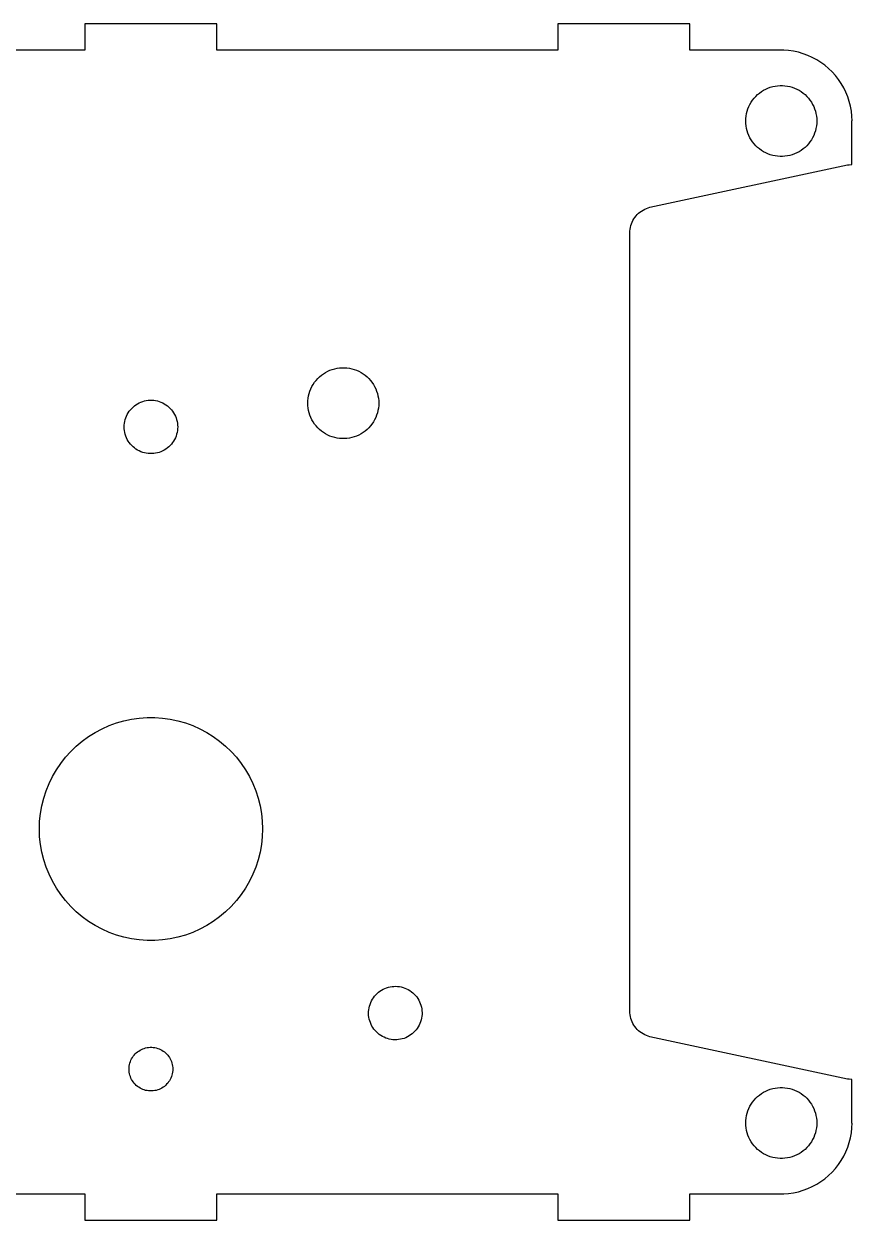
# Model space of a CAD drawing. Header units: metres. Extents: x -97 to 80, y -93 to 43.
# Drawn here: x -14.5 to 80.2, y -93.5 to 43.4 of the extents above; entities that cross this region are included whole.
import ezdxf

# ---------------------------------------------------------------- set-up
doc = ezdxf.new("R2010")
doc.units = ezdxf.units.M

msp = doc.modelspace()

# ---------------------------------------------------------------- linework, layer by layer
for p, q in [((7.54999, 43.39), (-7.54999, 43.39)), ((-7.54999, 43.39), (-7.54999, 40.3751)), ((7.54999, 40.3751), (7.54999, 43.39)), ((61.625, 43.39), (46.525, 43.39)), ((46.525, 43.39), (46.525, 40.3751)), ((61.625, 40.3751), (61.625, 43.39)), ((-7.54999, 40.3751), (-46.525, 40.3751)), ((46.525, 40.3751), (7.54999, 40.3751)), ((72.3827, 40.3751), (61.625, 40.3751)), ((72.9467, 40.3356), (72.3827, 40.3751)), ((73.5065, 40.2569), (72.9467, 40.3356)), ((74.0596, 40.1394), (73.5065, 40.2569)), ((74.603, 39.9836), (74.0596, 40.1394)), ((75.1343, 39.7902), (74.603, 39.9836)), ((75.6508, 39.5602), (75.1343, 39.7902)), ((76.15, 39.2948), (75.6508, 39.5602)), ((76.6295, 38.9952), (76.15, 39.2948)), ((77.0869, 38.6629), (76.6295, 38.9952)), ((77.52, 38.2995), (77.0869, 38.6629)), ((77.9267, 37.9067), (77.52, 38.2995)), ((78.305, 37.4866), (77.9267, 37.9067)), ((78.653, 37.0411), (78.305, 37.4866)), ((78.9692, 36.5723), (78.653, 37.0411)), ((69.6004, 35.4793), (69.8297, 35.6459)), ((69.8297, 35.6459), (70.07, 35.7961)), ((70.07, 35.7961), (70.3202, 35.9291)), ((70.3202, 35.9291), (70.5791, 36.0444)), ((70.5791, 36.0444), (70.8454, 36.1413)), ((70.8454, 36.1413), (71.1178, 36.2194)), ((71.1178, 36.2194), (71.395, 36.2783)), ((71.395, 36.2783), (71.6756, 36.3177)), ((71.6756, 36.3177), (71.9583, 36.3375)), ((71.9583, 36.3375), (72.2417, 36.3375)), ((72.2417, 36.3375), (72.5244, 36.3177)), ((72.5244, 36.3177), (72.805, 36.2783)), ((72.805, 36.2783), (73.0822, 36.2194)), ((73.0822, 36.2194), (73.3546, 36.1413)), ((73.3546, 36.1413), (73.6209, 36.0444)), ((73.6209, 36.0444), (73.8798, 35.9291)), ((73.8798, 35.9291), (74.13, 35.7961)), ((74.13, 35.7961), (74.3703, 35.6459)), ((74.3703, 35.6459), (74.5996, 35.4793)), ((79.2519, 36.0827), (78.9692, 36.5723)), ((79.4997, 35.5746), (79.2519, 36.0827)), ((68.5152, 34.1861), (68.6569, 34.4315)), ((68.6569, 34.4315), (68.8154, 34.6664)), ((68.8154, 34.6664), (68.9899, 34.8897)), ((68.9899, 34.8897), (69.1795, 35.1003)), ((69.1795, 35.1003), (69.3833, 35.2972)), ((69.3833, 35.2972), (69.6004, 35.4793)), ((74.5996, 35.4793), (74.8167, 35.2972)), ((74.8167, 35.2972), (75.0205, 35.1003)), ((75.0205, 35.1003), (75.2101, 34.8897)), ((75.2101, 34.8897), (75.3846, 34.6664)), ((75.3846, 34.6664), (75.5431, 34.4315)), ((75.5431, 34.4315), (75.6848, 34.1861)), ((79.7115, 35.0504), (79.4997, 35.5746)), ((79.8862, 34.5126), (79.7115, 35.0504)), ((80.023, 33.9641), (79.8862, 34.5126)), ((68.0795, 32.845), (68.1287, 33.1241)), ((68.1287, 33.1241), (68.1973, 33.3991)), ((68.1973, 33.3991), (68.2849, 33.6686)), ((68.2849, 33.6686), (68.391, 33.9314)), ((68.391, 33.9314), (68.5152, 34.1861)), ((75.6848, 34.1861), (75.809, 33.9314)), ((75.809, 33.9314), (75.9151, 33.6686)), ((75.9151, 33.6686), (76.0027, 33.3991)), ((76.0027, 33.3991), (76.0713, 33.1241)), ((76.0713, 33.1241), (76.1205, 32.845)), ((80.1212, 33.4073), (80.023, 33.9641)), ((80.1803, 32.845), (80.1212, 33.4073)), ((68.04, 32.28), (68.0499, 32.5632)), ((68.0499, 31.9968), (68.04, 32.28)), ((68.0499, 32.5632), (68.0795, 32.845)), ((68.0795, 31.715), (68.0499, 31.9968)), ((68.1287, 31.4359), (68.0795, 31.715)), ((76.1205, 31.715), (76.0713, 31.4359)), ((76.1205, 32.845), (76.1501, 32.5632)), ((76.1501, 31.9968), (76.1205, 31.715)), ((76.1501, 32.5632), (76.16, 32.28)), ((76.16, 32.28), (76.1501, 31.9968)), ((80.18, 27.2982), (80.18, 32.3)), ((80.18, 32.3), (80.1993, 32.3)), ((80.1993, 32.3), (80.1803, 32.845)), ((68.1973, 31.1609), (68.1287, 31.4359)), ((68.2849, 30.8914), (68.1973, 31.1609)), ((68.391, 30.6286), (68.2849, 30.8914)), ((68.5152, 30.3739), (68.391, 30.6286)), ((68.6569, 30.1285), (68.5152, 30.3739)), ((68.8154, 29.8936), (68.6569, 30.1285)), ((75.5431, 30.1285), (75.3846, 29.8936)), ((75.6848, 30.3739), (75.5431, 30.1285)), ((75.809, 30.6286), (75.6848, 30.3739)), ((75.9151, 30.8914), (75.809, 30.6286)), ((76.0027, 31.1609), (75.9151, 30.8914)), ((76.0713, 31.4359), (76.0027, 31.1609)), ((68.9899, 29.6703), (68.8154, 29.8936)), ((69.1795, 29.4597), (68.9899, 29.6703)), ((69.3833, 29.2628), (69.1795, 29.4597)), ((69.6004, 29.0807), (69.3833, 29.2628)), ((69.8297, 28.9141), (69.6004, 29.0807)), ((70.07, 28.7639), (69.8297, 28.9141)), ((70.3202, 28.6309), (70.07, 28.7639)), ((74.13, 28.7639), (73.8798, 28.6309)), ((74.3703, 28.9141), (74.13, 28.7639)), ((74.5996, 29.0807), (74.3703, 28.9141)), ((74.8167, 29.2628), (74.5996, 29.0807)), ((75.0205, 29.4597), (74.8167, 29.2628)), ((75.2101, 29.6703), (75.0205, 29.4597)), ((75.3846, 29.8936), (75.2101, 29.6703)), ((70.5791, 28.5156), (70.3202, 28.6309)), ((70.8454, 28.4187), (70.5791, 28.5156)), ((71.1178, 28.3406), (70.8454, 28.4187)), ((71.395, 28.2817), (71.1178, 28.3406)), ((71.6756, 28.2422), (71.395, 28.2817)), ((71.9583, 28.2225), (71.6756, 28.2422)), ((72.2417, 28.2225), (71.9583, 28.2225)), ((72.5244, 28.2422), (72.2417, 28.2225)), ((72.805, 28.2817), (72.5244, 28.2422)), ((73.0822, 28.3406), (72.805, 28.2817)), ((73.3546, 28.4187), (73.0822, 28.3406)), ((73.6209, 28.5156), (73.3546, 28.4187)), ((73.8798, 28.6309), (73.6209, 28.5156)), ((57.0694, 22.4103), (79.6756, 27.2541)), ((79.6756, 27.2541), (79.8843, 27.2834)), ((79.8843, 27.2834), (80.0946, 27.2982)), ((80.0946, 27.2982), (80.18, 27.2982)), ((55.9407, 21.8598), (56.1112, 21.9837)), ((56.1112, 21.9837), (56.29, 22.0954)), ((56.29, 22.0954), (56.4761, 22.1944)), ((56.4761, 22.1944), (56.6687, 22.2801)), ((56.6687, 22.2801), (56.8668, 22.3522)), ((56.8668, 22.3522), (57.0694, 22.4103)), ((54.9621, 20.5129), (55.0411, 20.7083)), ((55.0411, 20.7083), (55.1335, 20.8978)), ((55.1335, 20.8978), (55.2389, 21.0804)), ((55.2389, 21.0804), (55.3568, 21.2551)), ((55.3568, 21.2551), (55.4865, 21.4212)), ((55.4865, 21.4212), (55.6276, 21.5779)), ((55.6276, 21.5779), (55.7792, 21.7243)), ((55.7792, 21.7243), (55.9407, 21.8598)), ((54.78, 19.48), (54.7874, 19.6907)), ((54.78, -69.56), (54.78, 19.48)), ((54.7874, 19.6907), (54.8094, 19.9003)), ((54.8094, 19.9003), (54.846, 20.1079)), ((54.846, 20.1079), (54.897, 20.3124)), ((54.897, 20.3124), (54.9621, 20.5129)), ((18.8898, 2.60971), (19.0795, 2.82031)), ((19.0795, 2.82031), (19.2833, 3.01717)), ((19.2833, 3.01717), (19.5004, 3.19931)), ((19.5004, 3.19931), (19.7297, 3.36589)), ((19.7297, 3.36589), (19.97, 3.51605)), ((19.97, 3.51605), (20.2202, 3.64909)), ((20.2202, 3.64909), (20.4791, 3.76436)), ((20.4791, 3.76436), (20.7454, 3.86128)), ((20.7454, 3.86128), (21.0178, 3.93939)), ((21.0178, 3.93939), (21.295, 3.99831)), ((21.295, 3.99831), (21.5756, 4.03775)), ((21.5756, 4.03775), (21.8583, 4.05753)), ((21.8583, 4.05753), (22.1417, 4.05753)), ((22.1417, 4.05753), (22.4244, 4.03775)), ((22.4244, 4.03775), (22.705, 3.99831)), ((22.705, 3.99831), (22.9822, 3.93939)), ((22.9822, 3.93939), (23.2546, 3.86128)), ((23.2546, 3.86128), (23.5209, 3.76436)), ((23.5209, 3.76436), (23.7798, 3.64909)), ((23.7798, 3.64909), (24.03, 3.51605)), ((24.03, 3.51605), (24.2703, 3.36589)), ((24.2703, 3.36589), (24.4996, 3.19931)), ((24.4996, 3.19931), (24.7167, 3.01717)), ((24.7167, 3.01717), (24.9205, 2.82031)), ((24.9205, 2.82031), (25.1101, 2.60971)), ((18.0973, 1.11908), (18.1848, 1.3886)), ((18.1848, 1.3886), (18.291, 1.65134)), ((18.291, 1.65134), (18.4152, 1.90605)), ((18.4152, 1.90605), (18.5569, 2.15146)), ((18.5569, 2.15146), (18.7154, 2.3864)), ((18.7154, 2.3864), (18.8898, 2.60971)), ((25.1101, 2.60971), (25.2846, 2.3864)), ((25.2846, 2.3864), (25.4431, 2.15146)), ((25.4431, 2.15146), (25.5848, 1.90605)), ((25.5848, 1.90605), (25.709, 1.65134)), ((25.709, 1.65134), (25.8151, 1.3886)), ((25.8151, 1.3886), (25.9027, 1.11908)), ((-1.53, -0.069961), (-1.34142, 0.030304)), ((-1.34142, 0.030304), (-1.14629, 0.117172)), ((-1.14629, 0.117172), (-0.945587, 0.190231)), ((-0.945587, 0.190231), (-0.74028, 0.2491)), ((-0.74028, 0.2491), (-0.531357, 0.293503)), ((-0.531357, 0.293503), (-0.319855, 0.323227)), ((-0.319855, 0.323227), (-0.106781, 0.338135)), ((-0.106781, 0.338135), (0.106781, 0.338135)), ((0.106781, 0.338135), (0.319855, 0.323227)), ((0.319855, 0.323227), (0.531357, 0.293503)), ((0.531357, 0.293503), (0.74028, 0.2491)), ((0.74028, 0.2491), (0.945587, 0.190231)), ((0.945587, 0.190231), (1.14629, 0.117172)), ((1.14629, 0.117172), (1.34142, 0.030304)), ((1.34142, 0.030304), (1.53, -0.069961)), ((17.94, 0), (17.9499, 0.283203)), ((17.9499, -0.283203), (17.94, 0)), ((17.9499, 0.283203), (17.9795, 0.565033)), ((17.9795, 0.565033), (18.0287, 0.844116)), ((18.0287, 0.844116), (18.0973, 1.11908)), ((25.9027, 1.11908), (25.9713, 0.844116)), ((25.9713, 0.844116), (26.0205, 0.565033)), ((26.0205, 0.565033), (26.0501, 0.283203)), ((26.0501, 0.283203), (26.06, 0)), ((26.06, 0), (26.0501, -0.283203)), ((-2.79544, -1.47537), (-2.70181, -1.28342)), ((-2.70181, -1.28342), (-2.59502, -1.09843)), ((-2.59502, -1.09843), (-2.47559, -0.921371)), ((-2.47559, -0.921371), (-2.34409, -0.753067)), ((-2.34409, -0.753067), (-2.20117, -0.594345)), ((-2.20117, -0.594345), (-2.04753, -0.445969)), ((-2.04753, -0.445969), (-1.88391, -0.308685)), ((-1.88391, -0.308685), (-1.71112, -0.183136)), ((-1.71112, -0.183136), (-1.53, -0.069961)), ((1.53, -0.069961), (1.71112, -0.183136)), ((1.71112, -0.183136), (1.88391, -0.308685)), ((1.88391, -0.308685), (2.04753, -0.445969)), ((2.04753, -0.445969), (2.20117, -0.594345)), ((2.20117, -0.594345), (2.34409, -0.753067)), ((2.34409, -0.753067), (2.47559, -0.921371)), ((2.47559, -0.921371), (2.59502, -1.09843)), ((2.59502, -1.09843), (2.70181, -1.28342)), ((2.70181, -1.28342), (2.79544, -1.47537)), ((17.9795, -0.565033), (17.9499, -0.283203)), ((18.0287, -0.844116), (17.9795, -0.565033)), ((18.0973, -1.11908), (18.0287, -0.844116)), ((18.1848, -1.3886), (18.0973, -1.11908)), ((25.9027, -1.11908), (25.8151, -1.3886)), ((25.9713, -0.844116), (25.9027, -1.11908)), ((26.0205, -0.565033), (25.9713, -0.844116)), ((26.0501, -0.283203), (26.0205, -0.565033)), ((-3.06, -2.71999), (-3.05254, -2.50653)), ((-3.05254, -2.93344), (-3.06, -2.71999)), ((-3.05254, -2.50653), (-3.03021, -2.29413)), ((-3.03021, -2.29413), (-2.99312, -2.08379)), ((-2.99312, -2.08379), (-2.94145, -1.87654)), ((-2.94145, -1.87654), (-2.87546, -1.67342)), ((-2.87546, -1.67342), (-2.79544, -1.47537)), ((2.79544, -1.47537), (2.87546, -1.67342)), ((2.87546, -1.67342), (2.94145, -1.87654)), ((2.94145, -1.87654), (2.99312, -2.08379)), ((2.99312, -2.08379), (3.03021, -2.29413)), ((3.03021, -2.29413), (3.05254, -2.50653)), ((3.05254, -2.50653), (3.06, -2.71999)), ((3.06, -2.71999), (3.05254, -2.93344)), ((18.291, -1.65134), (18.1848, -1.3886)), ((18.4152, -1.90605), (18.291, -1.65134)), ((18.5569, -2.15146), (18.4152, -1.90605)), ((18.7154, -2.3864), (18.5569, -2.15146)), ((18.8898, -2.60971), (18.7154, -2.3864)), ((19.0795, -2.82031), (18.8898, -2.60971)), ((25.1101, -2.60971), (24.9205, -2.82031)), ((25.2846, -2.3864), (25.1101, -2.60971)), ((25.4431, -2.15146), (25.2846, -2.3864)), ((25.5848, -1.90605), (25.4431, -2.15146)), ((25.709, -1.65134), (25.5848, -1.90605)), ((25.8151, -1.3886), (25.709, -1.65134)), ((-3.03021, -3.14586), (-3.05254, -2.93344)), ((-2.99312, -3.3562), (-3.03021, -3.14586)), ((-2.94145, -3.56345), (-2.99312, -3.3562)), ((-2.87546, -3.76657), (-2.94145, -3.56345)), ((-2.79544, -3.9646), (-2.87546, -3.76657)), ((-2.70181, -4.15657), (-2.79544, -3.9646)), ((2.79544, -3.9646), (2.70181, -4.15657)), ((2.87546, -3.76657), (2.79544, -3.9646)), ((2.94145, -3.56345), (2.87546, -3.76657)), ((2.99312, -3.3562), (2.94145, -3.56345)), ((3.03021, -3.14586), (2.99312, -3.3562)), ((3.05254, -2.93344), (3.03021, -3.14586)), ((19.2833, -3.01717), (19.0795, -2.82031)), ((19.5004, -3.19931), (19.2833, -3.01717)), ((19.7297, -3.36589), (19.5004, -3.19931)), ((19.97, -3.51605), (19.7297, -3.36589)), ((20.2202, -3.64909), (19.97, -3.51605)), ((20.4791, -3.76436), (20.2202, -3.64909)), ((20.7454, -3.86128), (20.4791, -3.76436)), ((21.0178, -3.93939), (20.7454, -3.86128)), ((21.295, -3.99831), (21.0178, -3.93939)), ((21.5756, -4.03775), (21.295, -3.99831)), ((21.8583, -4.05753), (21.5756, -4.03775)), ((22.1417, -4.05753), (21.8583, -4.05753)), ((22.4244, -4.03775), (22.1417, -4.05753)), ((22.705, -3.99831), (22.4244, -4.03775)), ((22.9822, -3.93939), (22.705, -3.99831)), ((23.2546, -3.86128), (22.9822, -3.93939)), ((23.5209, -3.76436), (23.2546, -3.86128)), ((23.7798, -3.64909), (23.5209, -3.76436)), ((24.03, -3.51605), (23.7798, -3.64909)), ((24.2703, -3.36589), (24.03, -3.51605)), ((24.4996, -3.19931), (24.2703, -3.36589)), ((24.7167, -3.01717), (24.4996, -3.19931)), ((24.9205, -2.82031), (24.7167, -3.01717)), ((-2.59502, -4.34154), (-2.70181, -4.15657)), ((-2.47559, -4.51862), (-2.59502, -4.34154)), ((-2.34409, -4.68692), (-2.47559, -4.51862)), ((-2.20117, -4.84564), (-2.34409, -4.68692)), ((-2.04753, -4.99402), (-2.20117, -4.84564)), ((-1.88391, -5.1313), (-2.04753, -4.99402)), ((-1.71112, -5.25685), (-1.88391, -5.1313)), ((-1.53, -5.37003), (-1.71112, -5.25685)), ((-1.34142, -5.47031), (-1.53, -5.37003)), ((-1.14629, -5.55717), (-1.34142, -5.47031)), ((1.34142, -5.47031), (1.14629, -5.55717)), ((1.53, -5.37003), (1.34142, -5.47031)), ((1.71112, -5.25685), (1.53, -5.37003)), ((1.88391, -5.1313), (1.71112, -5.25685)), ((2.04753, -4.99402), (1.88391, -5.1313)), ((2.20117, -4.84564), (2.04753, -4.99402)), ((2.34409, -4.68692), (2.20117, -4.84564)), ((2.47559, -4.51862), (2.34409, -4.68692)), ((2.59502, -4.34154), (2.47559, -4.51862)), ((2.70181, -4.15657), (2.59502, -4.34154)), ((-0.945587, -5.63022), (-1.14629, -5.55717)), ((-0.74028, -5.6891), (-0.945587, -5.63022)), ((-0.531357, -5.73351), (-0.74028, -5.6891)), ((-0.319855, -5.76323), (-0.531357, -5.73351)), ((-0.106781, -5.77812), (-0.319855, -5.76323)), ((0.106781, -5.77812), (-0.106781, -5.77812)), ((0.319855, -5.76323), (0.106781, -5.77812)), ((0.531357, -5.73351), (0.319855, -5.76323)), ((0.74028, -5.6891), (0.531357, -5.73351)), ((0.945587, -5.63022), (0.74028, -5.6891)), ((1.14629, -5.55717), (0.945587, -5.63022)), ((-5.59361, -37.2514), (-4.77997, -36.8891)), ((-4.77997, -36.8891), (-3.94305, -36.5845)), ((-3.94305, -36.5845), (-3.08691, -36.339)), ((-3.08691, -36.339), (-2.21574, -36.1539)), ((-2.21574, -36.1539), (-1.33377, -36.0299)), ((-1.33377, -36.0299), (-0.445312, -35.9678)), ((-0.445312, -35.9678), (0.445312, -35.9678)), ((0.445312, -35.9678), (1.33377, -36.0299)), ((1.33377, -36.0299), (2.21574, -36.1539)), ((2.21574, -36.1539), (3.08691, -36.339)), ((3.08691, -36.339), (3.94305, -36.5845)), ((3.94305, -36.5845), (4.77997, -36.8891)), ((4.77997, -36.8891), (5.59361, -37.2514)), ((-7.85583, -38.665), (-7.1353, -38.1415)), ((-7.1353, -38.1415), (-6.37999, -37.6695)), ((-6.37999, -37.6695), (-5.59361, -37.2514)), ((5.59361, -37.2514), (6.37999, -37.6695)), ((6.37999, -37.6695), (7.1353, -38.1415)), ((7.1353, -38.1415), (7.85583, -38.665)), ((-9.17877, -39.8562), (-8.5381, -39.2375)), ((-8.5381, -39.2375), (-7.85583, -38.665)), ((7.85583, -38.665), (8.5381, -39.2375)), ((8.5381, -39.2375), (9.17877, -39.8562)), ((-10.323, -41.2198), (-9.77472, -40.518)), ((-9.77472, -40.518), (-9.17877, -39.8562)), ((9.17877, -39.8562), (9.77472, -40.518)), ((9.77472, -40.518), (10.323, -41.2198)), ((-11.2664, -42.7295), (-10.8211, -41.9582)), ((-10.8211, -41.9582), (-10.323, -41.2198)), ((10.323, -41.2198), (10.8211, -41.9582)), ((10.8211, -41.9582), (11.2664, -42.7295)), ((-11.9905, -44.3558), (-11.6568, -43.53)), ((-11.6568, -43.53), (-11.2664, -42.7295)), ((11.2664, -42.7295), (11.6568, -43.53)), ((11.6568, -43.53), (11.9905, -44.3558)), ((-12.2657, -45.2029), (-11.9905, -44.3558)), ((11.9905, -44.3558), (12.2657, -45.2029)), ((-12.6358, -46.9442), (-12.4812, -46.067)), ((-12.4812, -46.067), (-12.2657, -45.2029)), ((12.2657, -45.2029), (12.4812, -46.067)), ((12.4812, -46.067), (12.6358, -46.9442)), ((-12.76, -48.72), (-12.7289, -47.8299)), ((-12.7289, -47.8299), (-12.6358, -46.9442)), ((12.6358, -46.9442), (12.7289, -47.8299)), ((12.7289, -47.8299), (12.76, -48.72)), ((-12.7289, -49.6101), (-12.76, -48.72)), ((12.76, -48.72), (12.7289, -49.6101)), ((-12.6358, -50.4958), (-12.7289, -49.6101)), ((-12.4812, -51.3729), (-12.6358, -50.4958)), ((12.6358, -50.4958), (12.4812, -51.3729)), ((12.7289, -49.6101), (12.6358, -50.4958)), ((-12.2657, -52.2371), (-12.4812, -51.3729)), ((12.4812, -51.3729), (12.2657, -52.2371)), ((-11.9905, -53.0842), (-12.2657, -52.2371)), ((-11.6568, -53.91), (-11.9905, -53.0842)), ((11.9905, -53.0842), (11.6568, -53.91)), ((12.2657, -52.2371), (11.9905, -53.0842)), ((-11.2664, -54.7104), (-11.6568, -53.91)), ((-10.8211, -55.4818), (-11.2664, -54.7104)), ((11.2664, -54.7104), (10.8211, -55.4818)), ((11.6568, -53.91), (11.2664, -54.7104)), ((-10.323, -56.2201), (-10.8211, -55.4818)), ((10.8211, -55.4818), (10.323, -56.2201)), ((-9.77472, -56.922), (-10.323, -56.2201)), ((-9.17877, -57.5838), (-9.77472, -56.922)), ((9.77472, -56.922), (9.17877, -57.5838)), ((10.323, -56.2201), (9.77472, -56.922)), ((-8.5381, -58.2025), (-9.17877, -57.5838)), ((-7.85583, -58.775), (-8.5381, -58.2025)), ((-7.1353, -59.2985), (-7.85583, -58.775)), ((7.85583, -58.775), (7.1353, -59.2985)), ((8.5381, -58.2025), (7.85583, -58.775)), ((9.17877, -57.5838), (8.5381, -58.2025)), ((-6.37999, -59.7705), (-7.1353, -59.2985)), ((-5.59361, -60.1886), (-6.37999, -59.7705)), ((-4.77997, -60.5509), (-5.59361, -60.1886)), ((5.59361, -60.1886), (4.77997, -60.5509)), ((6.37999, -59.7705), (5.59361, -60.1886)), ((7.1353, -59.2985), (6.37999, -59.7705)), ((-3.94305, -60.8555), (-4.77997, -60.5509)), ((-3.08691, -61.101), (-3.94305, -60.8555)), ((-2.21574, -61.2861), (-3.08691, -61.101)), ((-1.33377, -61.4101), (-2.21574, -61.2861)), ((-0.445312, -61.4722), (-1.33377, -61.4101)), ((0.445312, -61.4722), (-0.445312, -61.4722)), ((1.33377, -61.4101), (0.445312, -61.4722)), ((2.21574, -61.2861), (1.33377, -61.4101)), ((3.08691, -61.101), (2.21574, -61.2861)), ((3.94305, -60.8555), (3.08691, -61.101)), ((4.77997, -60.5509), (3.94305, -60.8555)), ((26.3762, -67.1606), (26.563, -67.057)), ((26.563, -67.057), (26.7566, -66.9668)), ((26.7566, -66.9668), (26.956, -66.8902)), ((26.956, -66.8902), (27.1602, -66.8278)), ((27.1602, -66.8278), (27.3684, -66.7797)), ((27.3684, -66.7797), (27.5793, -66.7463)), ((27.5793, -66.7463), (27.7921, -66.7277)), ((27.7921, -66.7277), (28.0056, -66.724)), ((28.0056, -66.724), (28.2189, -66.7352)), ((28.2189, -66.7352), (28.4309, -66.7612)), ((28.4309, -66.7612), (28.6406, -66.802)), ((28.6406, -66.802), (28.8469, -66.8572)), ((28.8469, -66.8572), (29.0488, -66.9268)), ((29.0488, -66.9268), (29.2455, -67.0102)), ((29.2455, -67.0102), (29.4358, -67.1072)), ((25.1355, -68.5879), (25.2258, -68.3943)), ((25.2258, -68.3943), (25.3293, -68.2075)), ((25.3293, -68.2075), (25.4456, -68.0284)), ((25.4456, -68.0284), (25.5742, -67.8578)), ((25.5742, -67.8578), (25.7143, -67.6966)), ((25.7143, -67.6966), (25.8653, -67.5456)), ((25.8653, -67.5456), (26.0265, -67.4055)), ((26.0265, -67.4055), (26.1971, -67.2769)), ((26.1971, -67.2769), (26.3762, -67.1606)), ((29.4358, -67.1072), (29.6188, -67.2172)), ((29.6188, -67.2172), (29.7938, -67.3397)), ((29.7938, -67.3397), (29.9598, -67.4741)), ((29.9598, -67.4741), (30.116, -67.6198)), ((30.116, -67.6198), (30.2616, -67.776)), ((30.2616, -67.776), (30.3961, -67.942)), ((30.3961, -67.942), (30.5186, -68.1169)), ((30.5186, -68.1169), (30.6286, -68.3)), ((30.6286, -68.3), (30.7255, -68.4903)), ((24.8927, -69.8369), (24.8964, -69.6234)), ((24.8964, -69.6234), (24.915, -69.4106)), ((24.915, -69.4106), (24.9485, -69.1996)), ((24.9485, -69.1996), (24.9965, -68.9915)), ((24.9965, -68.9915), (25.0589, -68.7873)), ((25.0589, -68.7873), (25.1355, -68.5879)), ((30.7255, -68.4903), (30.809, -68.6869)), ((30.809, -68.6869), (30.8785, -68.8889)), ((30.8785, -68.8889), (30.9338, -69.0952)), ((30.9338, -69.0952), (30.9746, -69.3048)), ((30.9746, -69.3048), (31.0006, -69.5168)), ((31.0006, -69.5168), (31.0118, -69.7301)), ((31.0118, -69.7301), (31.008, -69.9437)), ((54.7874, -69.7707), (54.78, -69.56)), ((54.8094, -69.9803), (54.7874, -69.7707)), ((24.9039, -70.0502), (24.8927, -69.8369)), ((24.9299, -70.2622), (24.9039, -70.0502)), ((24.9707, -70.4719), (24.9299, -70.2622)), ((25.0259, -70.6782), (24.9707, -70.4719)), ((25.0955, -70.8801), (25.0259, -70.6782)), ((25.1789, -71.0767), (25.0955, -70.8801)), ((25.2759, -71.267), (25.1789, -71.0767)), ((30.769, -70.9792), (30.6787, -71.1727)), ((30.8455, -70.7798), (30.769, -70.9792)), ((30.908, -70.5755), (30.8455, -70.7798)), ((30.956, -70.3674), (30.908, -70.5755)), ((30.9894, -70.1564), (30.956, -70.3674)), ((31.008, -69.9437), (30.9894, -70.1564)), ((54.846, -70.1879), (54.8094, -69.9803)), ((54.897, -70.3924), (54.846, -70.1879)), ((54.9621, -70.5929), (54.897, -70.3924)), ((55.0411, -70.7883), (54.9621, -70.5929)), ((55.1335, -70.9778), (55.0411, -70.7883)), ((55.2389, -71.1604), (55.1335, -70.9778)), ((55.3568, -71.3351), (55.2389, -71.1604)), ((25.3859, -71.4501), (25.2759, -71.267)), ((25.5084, -71.6251), (25.3859, -71.4501)), ((25.6428, -71.7911), (25.5084, -71.6251)), ((25.7885, -71.9473), (25.6428, -71.7911)), ((25.9447, -72.0929), (25.7885, -71.9473)), ((26.1107, -72.2273), (25.9447, -72.0929)), ((26.2856, -72.3499), (26.1107, -72.2273)), ((26.4687, -72.4599), (26.2856, -72.3499)), ((26.659, -72.5568), (26.4687, -72.4599)), ((29.3414, -72.51), (29.1479, -72.6003)), ((29.5283, -72.4064), (29.3414, -72.51)), ((29.7074, -72.2901), (29.5283, -72.4064)), ((29.878, -72.1616), (29.7074, -72.2901)), ((30.0392, -72.0215), (29.878, -72.1616)), ((30.1902, -71.8704), (30.0392, -72.0215)), ((30.3303, -71.7092), (30.1902, -71.8704)), ((30.4588, -71.5387), (30.3303, -71.7092)), ((30.5752, -71.3595), (30.4588, -71.5387)), ((30.6787, -71.1727), (30.5752, -71.3595)), ((55.4865, -71.5012), (55.3568, -71.3351)), ((55.6276, -71.6579), (55.4865, -71.5012)), ((55.7792, -71.8043), (55.6276, -71.6579)), ((55.9407, -71.9398), (55.7792, -71.8043)), ((56.1112, -72.0637), (55.9407, -71.9398)), ((56.29, -72.1754), (56.1112, -72.0637)), ((56.4761, -72.2744), (56.29, -72.1754)), ((56.6687, -72.3601), (56.4761, -72.2744)), ((56.8668, -72.4322), (56.6687, -72.3601)), ((57.0694, -72.4903), (56.8668, -72.4322)), ((79.6756, -77.3341), (57.0694, -72.4903)), ((-1.09592, -73.953), (-0.936508, -73.882)), ((-0.936508, -73.882), (-0.772537, -73.8224)), ((-0.772537, -73.8224), (-0.604797, -73.7743)), ((-0.604797, -73.7743), (-0.434113, -73.738)), ((-0.434113, -73.738), (-0.261307, -73.7137)), ((-0.261307, -73.7137), (-0.087235, -73.7015)), ((-0.087235, -73.7015), (0.087235, -73.7015)), ((0.087235, -73.7015), (0.261307, -73.7137)), ((0.261307, -73.7137), (0.434113, -73.738)), ((0.434113, -73.738), (0.604797, -73.7743)), ((0.604797, -73.7743), (0.772537, -73.8224)), ((0.772537, -73.8224), (0.936508, -73.882)), ((0.936508, -73.882), (1.09592, -73.953)), ((26.8556, -72.6403), (26.659, -72.5568)), ((27.0576, -72.7098), (26.8556, -72.6403)), ((27.2639, -72.7651), (27.0576, -72.7098)), ((27.4735, -72.8058), (27.2639, -72.7651)), ((27.6855, -72.8319), (27.4735, -72.8058)), ((27.8988, -72.843), (27.6855, -72.8319)), ((28.1124, -72.8393), (27.8988, -72.843)), ((28.3251, -72.8207), (28.1124, -72.8393)), ((28.5361, -72.7873), (28.3251, -72.8207)), ((28.7442, -72.7393), (28.5361, -72.7873)), ((28.9485, -72.6768), (28.7442, -72.7393)), ((29.1479, -72.6003), (28.9485, -72.6768)), ((-2.34923, -75.3449), (-2.28386, -75.1832)), ((-2.28386, -75.1832), (-2.20737, -75.0263)), ((-2.20737, -75.0263), (-2.12012, -74.8752)), ((-2.12012, -74.8752), (-2.02254, -74.7305)), ((-2.02254, -74.7305), (-1.9151, -74.593)), ((-1.9151, -74.593), (-1.79834, -74.4633)), ((-1.79834, -74.4633), (-1.67282, -74.3421)), ((-1.67282, -74.3421), (-1.53914, -74.23)), ((-1.53914, -74.23), (-1.39798, -74.1274)), ((-1.39798, -74.1274), (-1.24998, -74.0349)), ((-1.24998, -74.0349), (-1.09592, -73.953)), ((1.09592, -73.953), (1.25, -74.0349)), ((1.25, -74.0349), (1.39798, -74.1274)), ((1.39798, -74.1274), (1.53914, -74.23)), ((1.53914, -74.23), (1.67282, -74.3421)), ((1.67282, -74.3421), (1.79834, -74.4633)), ((1.79834, -74.4633), (1.9151, -74.593)), ((1.9151, -74.593), (2.02254, -74.7305)), ((2.02254, -74.7305), (2.12012, -74.8752)), ((2.12012, -74.8752), (2.20737, -75.0263)), ((2.20737, -75.0263), (2.28386, -75.1832)), ((2.28386, -75.1832), (2.34923, -75.3449)), ((-2.5, -76.2), (-2.4939, -76.0256)), ((-2.4939, -76.3744), (-2.5, -76.2)), ((-2.4939, -76.0256), (-2.47566, -75.8521)), ((-2.47566, -76.5479), (-2.4939, -76.3744)), ((-2.47566, -75.8521), (-2.44536, -75.6802)), ((-2.44536, -76.7198), (-2.47566, -76.5479)), ((-2.44536, -75.6802), (-2.40315, -75.5109)), ((-2.40315, -75.5109), (-2.34923, -75.3449)), ((2.34923, -75.3449), (2.40315, -75.5109)), ((2.40315, -75.5109), (2.44536, -75.6802)), ((2.44536, -75.6802), (2.47566, -75.8521)), ((2.47566, -76.5479), (2.44536, -76.7198)), ((2.47566, -75.8521), (2.4939, -76.0256)), ((2.4939, -76.3744), (2.47566, -76.5479)), ((2.4939, -76.0256), (2.5, -76.2)), ((2.5, -76.2), (2.4939, -76.3744)), ((-2.40315, -76.8891), (-2.44536, -76.7198)), ((-2.34923, -77.0551), (-2.40315, -76.8891)), ((-2.28386, -77.2168), (-2.34923, -77.0551)), ((-2.20737, -77.3737), (-2.28386, -77.2168)), ((-2.12012, -77.5248), (-2.20737, -77.3737)), ((-2.02254, -77.6695), (-2.12012, -77.5248)), ((-1.9151, -77.807), (-2.02254, -77.6695)), ((-1.79834, -77.9366), (-1.9151, -77.807)), ((-1.67282, -78.0579), (-1.79834, -77.9366)), ((1.79834, -77.9366), (1.67282, -78.0579)), ((1.9151, -77.807), (1.79834, -77.9366)), ((2.02254, -77.6695), (1.9151, -77.807)), ((2.12012, -77.5248), (2.02254, -77.6695)), ((2.20737, -77.3737), (2.12012, -77.5248)), ((2.28386, -77.2168), (2.20737, -77.3737)), ((2.34923, -77.0551), (2.28386, -77.2168)), ((2.40315, -76.8891), (2.34923, -77.0551)), ((2.44536, -76.7198), (2.40315, -76.8891)), ((79.8843, -77.3634), (79.6756, -77.3341)), ((80.0946, -77.3782), (79.8843, -77.3634)), ((80.18, -77.3782), (80.0946, -77.3782)), ((80.18, -82.38), (80.18, -77.3782)), ((-1.53914, -78.17), (-1.67282, -78.0579)), ((-1.39798, -78.2726), (-1.53914, -78.17)), ((-1.25, -78.3651), (-1.39798, -78.2726)), ((-1.09592, -78.447), (-1.25, -78.3651)), ((-0.936508, -78.518), (-1.09592, -78.447)), ((-0.772537, -78.5776), (-0.936508, -78.518)), ((-0.604797, -78.6257), (-0.772537, -78.5776)), ((-0.434113, -78.662), (-0.604797, -78.6257)), ((-0.261307, -78.6863), (-0.434113, -78.662)), ((-0.087235, -78.6985), (-0.261307, -78.6863)), ((0.087235, -78.6985), (-0.087235, -78.6985)), ((0.261307, -78.6863), (0.087235, -78.6985)), ((0.434113, -78.662), (0.261307, -78.6863)), ((0.604797, -78.6257), (0.434113, -78.662)), ((0.772537, -78.5776), (0.604797, -78.6257)), ((0.936508, -78.518), (0.772537, -78.5776)), ((1.09592, -78.447), (0.936508, -78.518)), ((1.25, -78.3651), (1.09592, -78.447)), ((1.39798, -78.2726), (1.25, -78.3651)), ((1.53914, -78.17), (1.39798, -78.2726)), ((1.67282, -78.0579), (1.53914, -78.17)), ((69.1795, -79.5397), (69.3833, -79.3428)), ((69.3833, -79.3428), (69.6004, -79.1607)), ((69.6004, -79.1607), (69.8297, -78.9941)), ((69.8297, -78.9941), (70.07, -78.8439)), ((70.07, -78.8439), (70.3202, -78.7109)), ((70.3202, -78.7109), (70.5791, -78.5956)), ((70.5791, -78.5956), (70.8454, -78.4987)), ((70.8454, -78.4987), (71.1178, -78.4206)), ((71.1178, -78.4206), (71.395, -78.3617)), ((71.395, -78.3617), (71.6756, -78.3222)), ((71.6756, -78.3222), (71.9583, -78.3025)), ((71.9583, -78.3025), (72.2417, -78.3025)), ((72.2417, -78.3025), (72.5244, -78.3222)), ((72.5244, -78.3222), (72.805, -78.3617)), ((72.805, -78.3617), (73.0822, -78.4206)), ((73.0822, -78.4206), (73.3546, -78.4987)), ((73.3546, -78.4987), (73.6209, -78.5956)), ((73.6209, -78.5956), (73.8798, -78.7109)), ((73.8798, -78.7109), (74.13, -78.8439)), ((74.13, -78.8439), (74.3703, -78.9941)), ((74.3703, -78.9941), (74.5996, -79.1607)), ((74.5996, -79.1607), (74.8167, -79.3428)), ((74.8167, -79.3428), (75.0205, -79.5397)), ((68.2849, -80.9714), (68.391, -80.7086)), ((68.391, -80.7086), (68.5152, -80.4539)), ((68.5152, -80.4539), (68.6569, -80.2085)), ((68.6569, -80.2085), (68.8154, -79.9736)), ((68.8154, -79.9736), (68.9899, -79.7503)), ((68.9899, -79.7503), (69.1795, -79.5397)), ((75.0205, -79.5397), (75.2101, -79.7503)), ((75.2101, -79.7503), (75.3846, -79.9736)), ((75.3846, -79.9736), (75.5431, -80.2085)), ((75.5431, -80.2085), (75.6848, -80.4539)), ((75.6848, -80.4539), (75.809, -80.7086)), ((75.809, -80.7086), (75.9151, -80.9714)), ((68.04, -82.36), (68.0499, -82.0768)), ((68.0499, -82.0768), (68.0795, -81.795)), ((68.0795, -81.795), (68.1287, -81.5159)), ((68.1287, -81.5159), (68.1973, -81.2409)), ((68.1973, -81.2409), (68.2849, -80.9714)), ((75.9151, -80.9714), (76.0027, -81.2409)), ((76.0027, -81.2409), (76.0713, -81.5159)), ((76.0713, -81.5159), (76.1205, -81.795)), ((76.1205, -81.795), (76.1501, -82.0768)), ((76.1501, -82.0768), (76.16, -82.36)), ((68.0499, -82.6432), (68.04, -82.36)), ((68.0795, -82.925), (68.0499, -82.6432)), ((68.1287, -83.2041), (68.0795, -82.925)), ((68.1973, -83.4791), (68.1287, -83.2041)), ((68.2849, -83.7486), (68.1973, -83.4791)), ((76.0027, -83.4791), (75.9151, -83.7486)), ((76.0713, -83.2041), (76.0027, -83.4791)), ((76.1205, -82.925), (76.0713, -83.2041)), ((76.1501, -82.6432), (76.1205, -82.925)), ((76.16, -82.36), (76.1501, -82.6432)), ((80.1212, -83.4873), (80.1803, -82.925)), ((80.1993, -82.38), (80.18, -82.38)), ((80.1803, -82.925), (80.1993, -82.38)), ((68.391, -84.0114), (68.2849, -83.7486)), ((68.5152, -84.2661), (68.391, -84.0114)), ((68.6569, -84.5115), (68.5152, -84.2661)), ((68.8154, -84.7464), (68.6569, -84.5115)), ((68.9899, -84.9697), (68.8154, -84.7464)), ((75.3846, -84.7464), (75.2101, -84.9697)), ((75.5431, -84.5115), (75.3846, -84.7464)), ((75.6848, -84.2661), (75.5431, -84.5115)), ((75.809, -84.0114), (75.6848, -84.2661)), ((75.9151, -83.7486), (75.809, -84.0114)), ((79.7115, -85.1304), (79.8862, -84.5927)), ((79.8862, -84.5927), (80.023, -84.0441)), ((80.023, -84.0441), (80.1212, -83.4873)), ((69.1795, -85.1803), (68.9899, -84.9697)), ((69.3833, -85.3772), (69.1795, -85.1803)), ((69.6004, -85.5593), (69.3833, -85.3772)), ((69.8297, -85.7259), (69.6004, -85.5593)), ((70.07, -85.8761), (69.8297, -85.7259)), ((70.3202, -86.0091), (70.07, -85.8761)), ((70.5791, -86.1244), (70.3202, -86.0091)), ((70.8454, -86.2213), (70.5791, -86.1244)), ((71.1178, -86.2994), (70.8454, -86.2213)), ((73.3546, -86.2213), (73.0822, -86.2994)), ((73.6209, -86.1244), (73.3546, -86.2213)), ((73.8798, -86.0091), (73.6209, -86.1244)), ((74.13, -85.8761), (73.8798, -86.0091)), ((74.3703, -85.7259), (74.13, -85.8761)), ((74.5996, -85.5593), (74.3703, -85.7259)), ((74.8167, -85.3772), (74.5996, -85.5593)), ((75.0205, -85.1803), (74.8167, -85.3772)), ((75.2101, -84.9697), (75.0205, -85.1803)), ((78.9692, -86.6523), (79.2519, -86.1627)), ((79.2519, -86.1627), (79.4997, -85.6546)), ((79.4997, -85.6546), (79.7115, -85.1304)), ((71.395, -86.3583), (71.1178, -86.2994)), ((71.6756, -86.3978), (71.395, -86.3583)), ((71.9583, -86.4175), (71.6756, -86.3978)), ((72.2417, -86.4175), (71.9583, -86.4175)), ((72.5244, -86.3978), (72.2417, -86.4175)), ((72.805, -86.3583), (72.5244, -86.3978)), ((73.0822, -86.2994), (72.805, -86.3583)), ((77.9267, -87.9867), (78.305, -87.5666)), ((78.305, -87.5666), (78.653, -87.1211)), ((78.653, -87.1211), (78.9692, -86.6523)), ((76.6295, -89.0752), (77.0869, -88.7429)), ((77.0869, -88.7429), (77.52, -88.3795)), ((77.52, -88.3795), (77.9267, -87.9867)), ((73.5065, -90.3369), (74.0596, -90.2194)), ((74.0596, -90.2194), (74.603, -90.0636)), ((74.603, -90.0636), (75.1343, -89.8702)), ((75.1343, -89.8702), (75.6508, -89.6402)), ((75.6508, -89.6402), (76.15, -89.3748)), ((76.15, -89.3748), (76.6295, -89.0752)), ((-46.525, -90.4551), (-7.54999, -90.4551)), ((-7.54999, -90.4551), (-7.54999, -93.47)), ((7.54999, -93.47), (7.54999, -90.4551)), ((7.54999, -90.4551), (46.525, -90.4551)), ((46.525, -90.4551), (46.525, -93.47)), ((61.625, -93.47), (61.625, -90.4551)), ((61.625, -90.4551), (72.3827, -90.4551)), ((72.3827, -90.4551), (72.9467, -90.4156)), ((72.9467, -90.4156), (73.5065, -90.3369)), ((-7.54999, -93.47), (7.54999, -93.47)), ((46.525, -93.47), (61.625, -93.47))]:
    msp.add_line(p, q)

doc.saveas('drawing.dxf')
